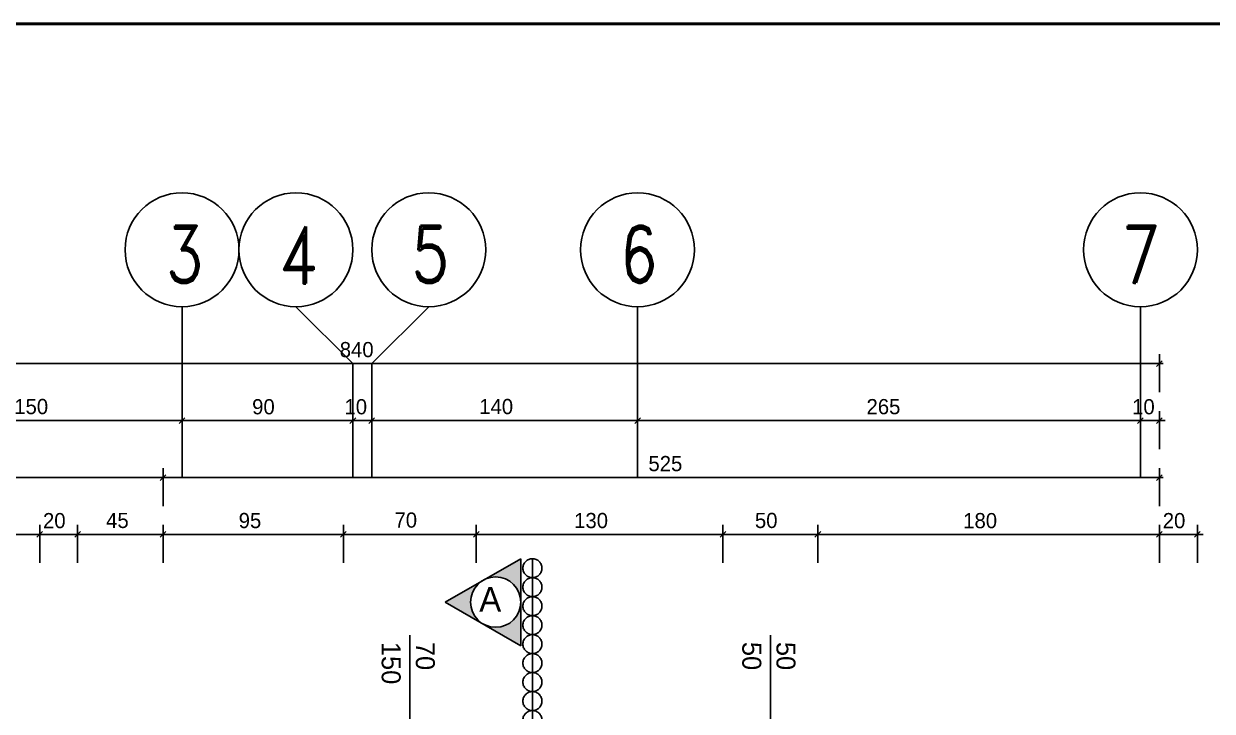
# Model space of a CAD drawing. Extents: x 182769.15 to 182771.38, y 101811.72 to 101812.21.
# Drawn here: x 182769.6797 to 182769.805, y 101812.1412 to 101812.2136 of the extents above; entities that cross this region are included whole.
import ezdxf

# ---------------------------------------------------------------- set-up
doc = ezdxf.new("R2010")
doc.units = 0
doc.header["$MEASUREMENT"] = 0
doc.linetypes.add('DASHDOTX2', pattern=[50.8, 25.4, -12.7, 0, -12.7])
doc.linetypes.add('DUZ', pattern=[500, 500])
doc.layers.get('0').update_dxf_attribs({"color": 1, "linetype": 'DUZ'})
for name, color, linetype in [('AKS', 191, 'Continuous'), ('AKS YAZI', 81, 'Continuous'), ('dış dikey', 2, 'Continuous'), ('kesit yazısı', 5, 'Continuous'), ('kesit çizgisi', 7, 'DASHDOTX2'), ('POZ', 3, 'Continuous')]:
    doc.layers.add(name, color=color, linetype=linetype)
doc.layers.add('Standard', color=7, linetype='Continuous', lineweight=25)
doc.styles.add('3', font='bgothl.ttf', dxfattribs={"height": 13})
doc.styles.add('İÇ ÖLÇÜ', font='stylu.ttf', dxfattribs={"height": 8})
doc.styles.add('M2', font='', dxfattribs={"height": 10})
doc.styles.add('STYLE1', font='romand.shx', dxfattribs={"width": 0.8, "height": 0.125})
doc.styles.get('M2').set_extended_font_data('Turkish Arial')

msp = doc.modelspace()

# ---------------------------------------------------------------- hatches: boundary and pattern name
at = {"layer": 'kesit yazısı'}
h = msp.add_hatch(color=256, dxfattribs=at)
h.paths.add_polyline_path([(182769.72411, 101812.15269), (182769.72811, 101812.15498, 0.575071), (182769.72811, 101812.1504)])
h.paths.add_polyline_path([(182769.72944, 101812.15534, 0.129049), (182769.72814, 101812.155), (182769.73211, 101812.15727), (182769.73211, 101812.15269), (182769.73211, 101812.1481), (182769.72814, 101812.15038, 0.129049), (182769.72944, 101812.15004, 1)])

# ---------------------------------------------------------------- linework, layer by layer
at = {"color": 0, "linetype": 'ByBlock'}
for p, q in [((182769.79909, 101812.17752), (182769.79969, 101812.17812)), ((182769.69669, 101812.17212), (182769.69609, 101812.17152)), ((182769.69609, 101812.17152), (182769.69669, 101812.17212)), ((182769.71409, 101812.17152), (182769.71469, 101812.17212)), ((182769.71409, 101812.17152), (182769.71469, 101812.17212)), ((182769.71669, 101812.17212), (182769.71609, 101812.17152)), ((182769.71669, 101812.17212), (182769.71609, 101812.17152)), ((182769.74469, 101812.17212), (182769.74409, 101812.17152)), ((182769.74409, 101812.17152), (182769.74469, 101812.17212)), ((182769.79709, 101812.17152), (182769.79769, 101812.17212)), ((182769.79709, 101812.17152), (182769.79769, 101812.17212)), ((182769.79969, 101812.17212), (182769.79909, 101812.17152)), ((182769.69469, 101812.16612), (182769.69409, 101812.16552)), ((182769.69409, 101812.16552), (182769.69469, 101812.16612)), ((182769.79909, 101812.16552), (182769.79969, 101812.16612)), ((182769.68109, 101812.15952), (182769.68169, 101812.16012)), ((182769.68109, 101812.15952), (182769.68169, 101812.16012)), ((182769.68569, 101812.16012), (182769.68509, 101812.15952)), ((182769.68569, 101812.16012), (182769.68509, 101812.15952)), ((182769.69469, 101812.16012), (182769.69409, 101812.15952)), ((182769.69409, 101812.15952), (182769.69469, 101812.16012)), ((182769.71369, 101812.16012), (182769.71309, 101812.15952)), ((182769.71309, 101812.15952), (182769.71369, 101812.16012)), ((182769.72769, 101812.16012), (182769.72709, 101812.15952)), ((182769.72709, 101812.15952), (182769.72769, 101812.16012)), ((182769.75369, 101812.16012), (182769.75309, 101812.15952)), ((182769.75309, 101812.15952), (182769.75369, 101812.16012)), ((182769.76369, 101812.16012), (182769.76309, 101812.15952)), ((182769.76309, 101812.15952), (182769.76369, 101812.16012)), ((182769.79909, 101812.15952), (182769.79969, 101812.16012)), ((182769.79909, 101812.15952), (182769.79969, 101812.16012)), ((182769.80369, 101812.16012), (182769.80309, 101812.15952))]:
    msp.add_line(p, q, dxfattribs=at)
at = {"layer": 'AKS', "linetype": 'Continuous'}
for p, q in [((182769.69639, 101812.16582), (182769.69639, 101812.18382)), ((182769.71439, 101812.17782), (182769.70839, 101812.18382)), ((182769.71639, 101812.17782), (182769.72239, 101812.18382)), ((182769.74439, 101812.16582), (182769.74439, 101812.18382)), ((182769.79739, 101812.16582), (182769.79739, 101812.18382)), ((182769.71439, 101812.16582), (182769.71439, 101812.17782)), ((182769.71639, 101812.16582), (182769.71639, 101812.17782))]:
    msp.add_line(p, q, dxfattribs=at)
at = {"layer": 'AKS YAZI', "ltscale": 100}
for centre in [(182769.69639, 101812.18982), (182769.70839, 101812.18982), (182769.72239, 101812.18982), (182769.74439, 101812.18982), (182769.79739, 101812.18982)]:
    msp.add_circle(centre, 0.006, dxfattribs=at)
at = {"layer": 'dış dikey'}
for p, q in [((182769.79939, 101812.17482), (182769.79939, 101812.17882)), ((182769.63099, 101812.17782), (182769.79979, 101812.17782)), ((182769.69639, 101812.16882), (182769.69639, 101812.17282)), ((182769.69639, 101812.16882), (182769.69639, 101812.17282)), ((182769.71439, 101812.16882), (182769.71439, 101812.17282)), ((182769.71439, 101812.16882), (182769.71439, 101812.17282)), ((182769.71639, 101812.16882), (182769.71639, 101812.17282)), ((182769.71639, 101812.16882), (182769.71639, 101812.17282)), ((182769.74439, 101812.16882), (182769.74439, 101812.17282)), ((182769.74439, 101812.16882), (182769.74439, 101812.17282)), ((182769.79739, 101812.16882), (182769.79739, 101812.17282)), ((182769.79739, 101812.16882), (182769.79739, 101812.17282)), ((182769.79939, 101812.16882), (182769.79939, 101812.17282)), ((182769.66599, 101812.17182), (182769.69679, 101812.17182)), ((182769.69599, 101812.17182), (182769.71479, 101812.17182)), ((182769.71439, 101812.17182), (182769.71379, 101812.17182)), ((182769.71439, 101812.17182), (182769.71639, 101812.17182)), ((182769.71599, 101812.17182), (182769.74479, 101812.17182)), ((182769.71639, 101812.17182), (182769.71699, 101812.17182)), ((182769.74399, 101812.17182), (182769.79779, 101812.17182)), ((182769.79739, 101812.17182), (182769.79679, 101812.17182)), ((182769.79739, 101812.17182), (182769.79939, 101812.17182)), ((182769.79939, 101812.17182), (182769.79999, 101812.17182)), ((182769.69439, 101812.16282), (182769.69439, 101812.16682)), ((182769.69439, 101812.16282), (182769.69439, 101812.16682)), ((182769.79939, 101812.16282), (182769.79939, 101812.16682)), ((182769.63099, 101812.16582), (182769.69479, 101812.16582)), ((182769.69399, 101812.16582), (182769.79979, 101812.16582)), ((182769.65099, 101812.15982), (182769.68179, 101812.15982)), ((182769.68139, 101812.15982), (182769.68079, 101812.15982)), ((182769.68139, 101812.15682), (182769.68139, 101812.16082)), ((182769.68139, 101812.15682), (182769.68139, 101812.16082)), ((182769.68139, 101812.15982), (182769.68539, 101812.15982)), ((182769.68499, 101812.15982), (182769.69479, 101812.15982)), ((182769.68539, 101812.15682), (182769.68539, 101812.16082)), ((182769.68539, 101812.15682), (182769.68539, 101812.16082)), ((182769.68539, 101812.15982), (182769.68599, 101812.15982)), ((182769.69399, 101812.15982), (182769.71379, 101812.15982)), ((182769.69439, 101812.15682), (182769.69439, 101812.16082)), ((182769.69439, 101812.15682), (182769.69439, 101812.16082)), ((182769.71299, 101812.15982), (182769.72779, 101812.15982)), ((182769.71339, 101812.15682), (182769.71339, 101812.16082)), ((182769.71339, 101812.15682), (182769.71339, 101812.16082)), ((182769.72699, 101812.15982), (182769.75379, 101812.15982)), ((182769.72739, 101812.15682), (182769.72739, 101812.16082)), ((182769.72739, 101812.15682), (182769.72739, 101812.16082)), ((182769.75299, 101812.15982), (182769.76379, 101812.15982)), ((182769.75339, 101812.15682), (182769.75339, 101812.16082)), ((182769.75339, 101812.15682), (182769.75339, 101812.16082)), ((182769.76299, 101812.15982), (182769.79979, 101812.15982)), ((182769.76339, 101812.15682), (182769.76339, 101812.16082)), ((182769.76339, 101812.15682), (182769.76339, 101812.16082)), ((182769.79939, 101812.15982), (182769.79879, 101812.15982)), ((182769.79939, 101812.15682), (182769.79939, 101812.16082)), ((182769.79939, 101812.15682), (182769.79939, 101812.16082)), ((182769.79939, 101812.15982), (182769.80339, 101812.15982)), ((182769.80339, 101812.15682), (182769.80339, 101812.16082)), ((182769.80339, 101812.15982), (182769.80399, 101812.15982))]:
    msp.add_line(p, q, dxfattribs=at)
at = {"layer": 'kesit yazısı'}
for p, q in [((182769.73211, 101812.15727), (182769.72411, 101812.15269)), ((182769.73211, 101812.15269), (182769.73211, 101812.15727)), ((182769.72411, 101812.15269), (182769.73211, 101812.1481)), ((182769.73211, 101812.1481), (182769.73211, 101812.15269))]:
    msp.add_line(p, q, dxfattribs=at)
msp.add_circle((182769.72944, 101812.15269), 0.00265, dxfattribs=at)
at = {"layer": 'kesit çizgisi'}
msp.add_line((182769.73331, 101812.15727), (182769.73331, 101811.82816), dxfattribs=at)
for centre in [(182769.73331, 101812.15627), (182769.73331, 101812.15427), (182769.73331, 101812.15227), (182769.73331, 101812.15027), (182769.73331, 101812.14827), (182769.73331, 101812.14627), (182769.73331, 101812.14427), (182769.73331, 101812.14227), (182769.73331, 101812.14027)]:
    msp.add_circle(centre, 0.001, dxfattribs=at)
at = {"layer": 'POZ'}
for p, q in [((182769.72039, 101812.13831), (182769.72039, 101812.14921)), ((182769.75839, 101812.13831), (182769.75839, 101812.14921))]:
    msp.add_line(p, q, dxfattribs=at)
at = {"layer": 'Standard', "color": 4, "linetype": 'ByBlock', "lineweight": 50}
msp.add_line((182769.89716, 101812.21363), (182769.52296, 101812.21363), dxfattribs=at)

# ---------------------------------------------------------------- texts
at = {"layer": 'AKS YAZI', "style": 'STYLE1', "width": 0.8}
for s, p in [('3', (182769.69464, 101812.18634, 0.00005)), ('4', (182769.70654, 101812.18628, 0.00005)), ('5', (182769.7205, 101812.18634, 0.00005)), ('6', (182769.74246, 101812.18634, 0.00005)), ('7', (182769.79545, 101812.18634, 0.00005))]:
    msp.add_text(s, height=0.006, dxfattribs=at).set_placement(p)
at = {"layer": 'dış dikey', "color": 11, "style": 'İÇ ÖLÇÜ'}
for s, p in [('840', (182769.71301, 101812.1785)), ('150', (182769.67871, 101812.1725)), ('90', (182769.70378, 101812.17248)), ('10', (182769.71351, 101812.17248)), ('140', (182769.72771, 101812.1725)), ('265', (182769.76852, 101812.17249)), ('10', (182769.79651, 101812.17248)), ('525', (182769.74554, 101812.16649)), ('20', (182769.68174, 101812.16048)), ('45', (182769.68839, 101812.1605)), ('95', (182769.70236, 101812.16049)), ('70', (182769.71878, 101812.16054)), ('130', (182769.73771, 101812.16049)), ('50', (182769.75676, 101812.1605)), ('180', (182769.77871, 101812.16048)), ('20', (182769.79974, 101812.16048))]:
    msp.add_text(s, height=0.0016, dxfattribs=at).set_placement(p)
at = {"layer": 'kesit yazısı', "style": '3'}
msp.add_text('A', height=0.0026, dxfattribs=at).set_placement((182769.72771, 101812.15169))
at = {"layer": 'POZ', "style": 'M2', "flags": 4}
for tag, p, s in [('70', (182769.72103, 101812.1485), '70'), ('50', (182769.75543, 101812.1485), '50'), ('50', (182769.75903, 101812.1485), '50'), ('150', (182769.71743, 101812.1485), '150')]:
    msp.add_attdef(tag, p, s, height=0.002, rotation=270, dxfattribs=at)

doc.saveas('drawing.dxf')
